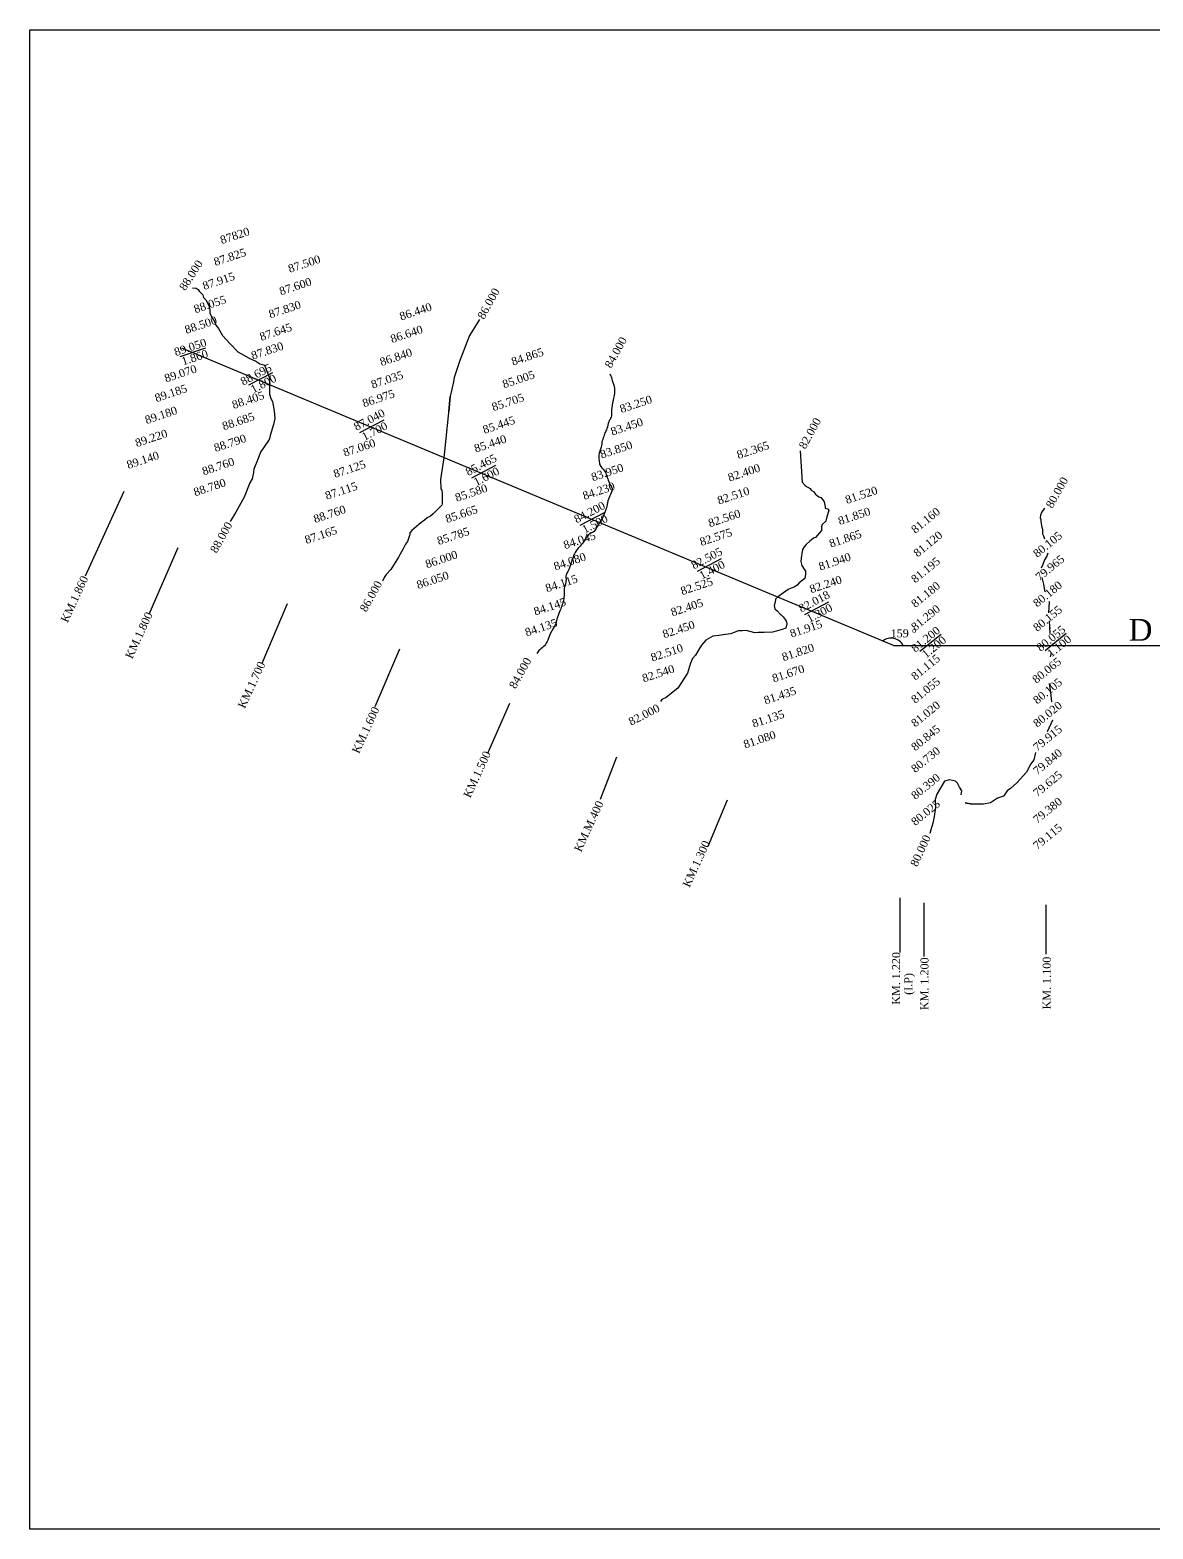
# Model space of a CAD drawing. Header units: millimetres. Extents: x 0 to 168, y 5 to 109.
# Drawn here: x 0.4 to 77.5, y 5.5 to 108.5 of the extents above; entities that cross this region are included whole.
import ezdxf

# ---------------------------------------------------------------- set-up
doc = ezdxf.new("R2010")
doc.units = ezdxf.units.MM
doc.header["$MEASUREMENT"] = 0
for name, color, linetype in [('CONTOUR', 31, 'Continuous'), ('CONTOURTEXT', 31, 'Continuous'), ('DWG. LINE', 1, 'Continuous'), ('TEXT', 7, 'Continuous')]:
    doc.layers.add(name, color=color, linetype=linetype)
doc.layers.add('TITLE', color=7, linetype='Continuous', lineweight=30)
doc.styles.get("Standard").update_dxf_attribs({"font": 'times.ttf', "height": 0.55})

msp = doc.modelspace()

# ---------------------------------------------------------------- linework, layer by layer
at = {"layer": 'CONTOUR'}
for p, q in [((11.52, 90.8), (11.77, 90.79)), ((11.77, 90.79), (11.91, 90.69)), ((11.91, 90.69), (11.97, 90.59)), ((11.97, 90.59), (12.1, 90.46)), ((12.1, 90.46), (12.23, 90.32)), ((12.23, 90.32), (12.28, 90.15)), ((12.28, 90.15), (12.43, 89.98)), ((12.43, 89.98), (12.63, 89.6)), ((12.63, 89.6), (12.7, 89.27)), ((12.7, 89.27), (12.72, 89.05)), ((12.72, 89.05), (13.05, 88.44)), ((31.24, 88.64), (30.54, 87.54)), ((13.05, 88.44), (13.12, 88.25)), ((13.12, 88.25), (13.31, 88.01)), ((13.31, 88.01), (13.59, 87.53)), ((13.59, 87.53), (14.11, 86.97)), ((14.11, 86.97), (14.64, 86.42)), ((30.54, 87.54), (29.89, 85.81)), ((14.64, 86.42), (15.4, 85.97)), ((15.4, 85.97), (15.86, 85.76)), ((15.86, 85.76), (16.14, 85.58)), ((16.14, 85.58), (16.47, 85.49)), ((29.89, 85.81), (29.49, 84.65)), ((16.47, 85.49), (16.52, 85.38)), ((16.52, 85.38), (16.7, 84.89)), ((16.7, 84.89), (16.75, 84.81)), ((16.75, 84.81), (16.81, 84.58)), ((16.81, 84.58), (16.81, 84.34)), ((29.49, 84.65), (29.44, 84.35)), ((16.81, 84.34), (16.81, 84.04)), ((16.81, 84.04), (16.81, 83.73)), ((16.81, 83.73), (16.81, 83.51)), ((16.81, 83.51), (16.91, 83.2)), ((29.44, 84.35), (29.23, 83.34)), ((16.91, 83.2), (17.02, 82.99)), ((17.02, 82.99), (17.12, 82.36)), ((29.23, 83.34), (28.78, 79.13)), ((29.23, 83.34), (29.12, 82.31)), ((29.12, 82.31), (29.23, 83.34)), ((17.08, 81.42), (16.85, 80.65)), ((17.18, 81.82), (17.08, 81.42)), ((17.12, 82.36), (17.18, 81.82)), ((16.8, 80.43), (16.7, 80.24)), ((16.85, 80.65), (16.8, 80.43)), ((16.19, 79.51), (16.03, 79.09)), ((16.7, 80.24), (16.19, 79.51)), ((53.26, 79.61), (53.41, 77.45)), ((15.74, 78.34), (15.7, 78.11)), ((16.03, 79.09), (15.74, 78.34)), ((28.78, 79.13), (28.56, 77.63)), ((15.46, 77.41), (15.07, 76.42)), ((15.61, 77.69), (15.46, 77.41)), ((15.7, 78.11), (15.61, 77.69)), ((28.56, 77.63), (28.59, 77)), ((53.41, 77.45), (53.6, 77.23)), ((15.07, 76.42), (14.49, 75.38)), ((28.59, 77), (28.64, 76.91)), ((28.64, 76.91), (28.68, 76.73)), ((28.68, 76.34), (28.66, 76.11)), ((28.68, 76.73), (28.68, 76.54)), ((28.68, 76.54), (28.68, 76.34)), ((53.6, 77.23), (53.74, 77.12)), ((53.74, 77.12), (53.94, 77.01)), ((53.94, 77.01), (54.02, 76.9)), ((54.02, 76.9), (54.18, 76.82)), ((54.18, 76.82), (54.31, 76.63)), ((54.31, 76.63), (54.55, 76.45)), ((54.55, 76.45), (54.68, 76.39)), ((54.68, 76.39), (54.82, 76.23)), ((14.49, 75.38), (14.11, 74.75)), ((28.06, 75.28), (27.87, 75.12)), ((28.64, 75.86), (28.06, 75.28)), ((28.66, 75.97), (28.64, 75.86)), ((28.66, 76.11), (28.66, 75.97)), ((54.82, 76.23), (54.92, 76.09)), ((54.92, 76.09), (54.98, 75.76)), ((54.98, 75.76), (54.98, 75.67)), ((54.98, 75.67), (55.16, 75.63)), ((55.24, 75.5), (55.09, 75.07)), ((55.16, 75.63), (55.24, 75.5)), ((69.85, 75.37), (69.77, 75.19)), ((70.06, 75.67), (69.85, 75.37)), ((26.76, 74.3), (26.58, 74.12)), ((27.2, 74.65), (26.76, 74.3)), ((27.45, 74.83), (27.2, 74.65)), ((27.65, 74.99), (27.45, 74.83)), ((27.87, 75.12), (27.65, 74.99)), ((54.78, 74.54), (54.73, 74.38)), ((54.73, 74.38), (54.73, 74.12)), ((55.02, 74.78), (54.78, 74.54)), ((55.09, 75.07), (55.02, 74.78)), ((69.77, 75.19), (69.75, 75)), ((69.75, 75), (69.79, 74.89)), ((69.79, 74.89), (69.79, 74.75)), ((69.79, 74.75), (69.84, 74.47)), ((69.84, 74.47), (69.86, 74.37)), ((69.86, 74.37), (69.92, 74.23)), ((69.92, 74.23), (69.92, 74.03)), ((26.15, 73.2), (26, 72.88)), ((26.28, 73.38), (26.15, 73.2)), ((26.45, 73.86), (26.28, 73.38)), ((26.46, 73.98), (26.45, 73.86)), ((26.58, 74.12), (26.46, 73.98)), ((53.92, 73.39), (53.68, 73.16)), ((54.18, 73.6), (53.92, 73.39)), ((54.32, 73.65), (54.18, 73.6)), ((54.73, 74.12), (54.32, 73.65)), ((69.92, 74.03), (69.92, 73.9)), ((69.92, 73.9), (69.98, 73.76)), ((69.98, 73.76), (70.05, 73.55)), ((70.11, 73.38), (70.15, 73.33)), ((25.66, 72.29), (25.14, 71.46)), ((26, 72.88), (25.66, 72.29)), ((53.35, 72.44), (53.3, 72)), ((53.38, 72.53), (53.35, 72.44)), ((53.42, 72.82), (53.38, 72.53)), ((53.54, 73), (53.42, 72.82)), ((53.68, 73.16), (53.54, 73)), ((70.22, 72.36), (70.04, 72.11)), ((70.27, 72.58), (70.22, 72.36)), ((24.83, 71.11), (24.69, 70.9)), ((25.14, 71.46), (24.83, 71.11)), ((53.3, 72), (53.37, 71.73)), ((53.37, 71.73), (53.55, 71.47)), ((53.55, 71.47), (53.62, 71.34)), ((53.62, 71.13), (53.59, 70.82)), ((53.62, 71.34), (53.62, 71.13)), ((69.93, 71.8), (69.83, 71.53)), ((70.04, 72.11), (69.93, 71.8)), ((24.69, 70.9), (24.56, 70.64)), ((52.64, 70.16), (52.44, 70.07)), ((52.89, 70.26), (52.64, 70.16)), ((53.06, 70.37), (52.89, 70.26)), ((53.19, 70.53), (53.06, 70.37)), ((53.59, 70.82), (53.19, 70.53)), ((69.86, 70.89), (69.99, 70.44)), ((69.99, 70.44), (70.03, 70.14)), ((70.03, 70.14), (70.08, 69.91)), ((51.54, 69.21), (51.48, 68.97)), ((51.58, 69.4), (51.54, 69.21)), ((51.77, 69.6), (51.58, 69.4)), ((51.97, 69.73), (51.77, 69.6)), ((52.27, 69.96), (51.97, 69.73)), ((52.44, 70.07), (52.27, 69.96)), ((70.08, 69.91), (70.08, 69.91)), ((70.36, 69.25), (70.33, 68.46)), ((51.48, 68.97), (51.53, 68.74)), ((51.53, 68.74), (51.68, 68.6)), ((51.68, 68.6), (51.89, 68.38)), ((51.89, 68.38), (51.96, 68.31)), ((51.95, 68.33), (52.1, 68.19)), ((52.1, 68.19), (52.3, 67.91)), ((48.49, 67.03), (48.13, 66.98)), ((49.01, 67.23), (48.49, 67.03)), ((49.28, 67.24), (49.01, 67.23)), ((49.55, 67.25), (49.28, 67.24)), ((50.15, 67.09), (49.55, 67.25)), ((50.37, 67.11), (50.15, 67.09)), ((50.78, 67.12), (50.37, 67.11)), ((51.36, 67.15), (50.78, 67.12)), ((51.71, 67.23), (51.36, 67.15)), ((52.03, 67.33), (51.71, 67.23)), ((52.27, 67.42), (52.03, 67.33)), ((52.34, 67.72), (52.27, 67.42)), ((52.3, 67.91), (52.34, 67.72)), ((70.38, 67.92), (70.42, 67.06)), ((70.4, 67.57), (70.42, 67.38)), ((70.41, 67.26), (70.41, 67.26)), ((70.41, 67.26), (70.41, 67.26)), ((46.48, 66.24), (46.3, 65.94)), ((46.78, 66.59), (46.48, 66.24)), ((47.26, 66.87), (46.78, 66.59)), ((47.68, 66.91), (47.26, 66.87)), ((48.13, 66.98), (47.68, 66.91)), ((45.73, 65.01), (45.53, 64.33)), ((45.87, 65.34), (45.73, 65.01)), ((46.07, 65.57), (45.87, 65.34)), ((46.3, 65.94), (46.07, 65.57)), ((70.42, 65.15), (70.42, 65.15)), ((70.42, 65.15), (70.42, 65.15)), ((70.5, 65.72), (70.44, 65.45)), ((70.44, 65.45), (70.44, 65.45)), ((45.53, 64.33), (44.87, 63.28)), ((44.87, 63.28), (44.32, 62.85)), ((70.38, 63.61), (70.47, 63)), ((70.47, 63), (70.52, 62.35)), ((43.76, 62.52), (43.68, 62.38)), ((44.06, 62.66), (43.76, 62.52)), ((44.32, 62.85), (44.06, 62.66)), ((70.52, 62.35), (70.52, 62.35)), ((70.55, 62.05), (70.55, 62.05)), ((70.61, 61.1), (70.23, 60.3)), ((70.61, 61.1), (70.61, 61.1)), ((70.23, 60.3), (70.23, 60.3)), ((69.43, 58.87), (69.31, 58.37)), ((69.11, 58.08), (68.81, 57.52)), ((69.31, 58.37), (69.11, 58.08)), ((63.17, 56.9), (62.65, 56)), ((63.52, 56.99), (63.17, 56.9)), ((63.94, 56.9), (63.52, 56.99)), ((64.08, 56.75), (63.94, 56.9)), ((64.2, 56.49), (64.08, 56.75)), ((68.16, 56.78), (67.71, 56.4)), ((68.81, 57.52), (68.16, 56.78)), ((62.65, 56), (62.55, 55.63)), ((64.36, 56.23), (64.2, 56.49)), ((64.32, 55.95), (64.36, 56.23)), ((66.83, 55.72), (66.33, 55.41)), ((67.23, 55.87), (66.83, 55.72)), ((67.48, 56.24), (67.23, 55.87)), ((67.71, 56.4), (67.48, 56.24)), ((62.57, 55.1), (62.48, 54.48)), ((62.55, 55.63), (62.57, 55.1)), ((65.07, 55.31), (64.6, 55.41)), ((64.6, 55.41), (65.07, 55.31)), ((65.85, 55.31), (65.07, 55.31)), ((66.33, 55.41), (65.85, 55.31)), ((62.37, 54.01), (62.24, 53.56)), ((62.48, 54.48), (62.37, 54.01)), ((62.24, 53.56), (62.17, 53.29))]:
    msp.add_line(p, q, dxfattribs=at)
at = {"layer": 'CONTOUR', "ltscale": 4}
msp.add_spline([(40.18, 84.89), (40.31, 84.64), (40.34, 84.44), (40.45, 84.19), (40.5, 83.57), (40.3, 82.25), (40.28, 81.93), (40.11, 81.61), (39.99, 81.13), (39.85, 80.84), (39.8, 80.68), (39.67, 80.3), (39.6, 79.86), (39.43, 79.31), (39.45, 78.94), (39.51, 78.64), (39.8, 78.26), (40.11, 77.48), (40.22, 77.26), (40.31, 77.12), (40.09, 76.29), (39.98, 75.79), (39.85, 75.39), (39.61, 74.88), (39.41, 74.54), (39.24, 74.27), (39.04, 74.01), (38.94, 73.97), (38.28, 73.21), (38.02, 72.92), (37.75, 72.52), (37.7, 72.38), (37.55, 71.98), (37.47, 71.71), (37.36, 71.41), (37.16, 70.97), (37.18, 70.79), (37.05, 70.1), (37.05, 69.77), (37, 69.33), (36.74, 68.55), (36.55, 68.03), (36.47, 67.72), (36.11, 67.08), (35.92, 66.6), (35.69, 66.21), (35.37, 65.93), (35.17, 65.67)], degree=3, dxfattribs=at)
at = {"layer": 'DWG. LINE'}
for p, q in [((59.68, 66.23), (10.79, 86.67)), ((6.8, 76.8), (4.14, 70.98)), ((8.54, 68.37), (10.53, 72.96)), ((16.31, 65.02), (18.04, 69.12)), ((24.07, 62.02), (25.76, 65.99)), ((59.68, 66.23), (91.18, 66.23)), ((31.81, 58.82), (33.31, 62.26)), ((39.55, 55.65), (40.67, 58.57)), ((46.94, 52.42), (48.27, 55.61)), ((60.13, 45.12), (60.13, 48.88)), ((61.75, 48.53), (61.75, 44.84)), ((70.14, 48.39), (70.14, 45))]:
    msp.add_line(p, q, dxfattribs=at)
msp.add_arc((59.49, 65.75), 0.976, 29.5282, 125.2466, dxfattribs=at)
at = {"layer": 'TITLE'}
msp.add_lwpolyline([(0.35, 108.54), (168.47, 108.54), (168.47, 5.49), (0.35, 5.49)], close=True, dxfattribs=at)

# ---------------------------------------------------------------- texts
at = {"layer": 'CONTOURTEXT'}
for s, rotation, p in [('88.000', 57.0866, (11.02, 90.57)), ('86.000', 60.9071, (31.54, 88.6)), ('84.000', 60.9071, (40.28, 85.24)), ('82.000', 60.9071, (53.62, 79.68)), ('80.000', 60.9071, (70.59, 75.61)), ('88.000', 60.7502, (13.17, 72.53)), ('86.000', 60.7502, (23.46, 68.48)), ('84.000', 60.7502, (33.71, 63.2)), ('82.000', 27.0798, (41.65, 60.7)), ('80.000', 65.2163, (61.3, 50.97))]:
    msp.add_text(s, height=0.55, rotation=rotation, dxfattribs=at).set_placement(p)
at = {"layer": 'TEXT'}
for s, rotation, p in [('87820', 18.4477, (13.53, 93.81)), ('87.825', 18.4477, (13.09, 92.31)), ('87.500', 18.4477, (18.2, 91.84)), ('87.915', 18.4477, (12.32, 90.66)), ('87.600', 18.4477, (17.59, 90.29)), ('88.055', 18.4477, (11.72, 89.06)), ('87.830', 18.4477, (16.86, 88.71)), ('86.440', 18.4477, (25.85, 88.56)), ('88.500', 18.4477, (11.09, 87.64)), ('87.645', 18.4477, (16.24, 87.16)), ('86.640', 18.4477, (25.23, 87.01)), ('89.050', 18.4477, (10.37, 86.11)), ('%%O1.860', 18.4477, (10.87, 85.47)), ('87.830', 18.4477, (15.66, 85.87)), ('86.840', 18.4477, (24.5, 85.43)), ('84.865', 18.4477, (33.53, 85.46)), ('88.695', 27.801, (15, 84.08)), ('89.070', 18.4477, (9.7, 84.3)), ('%%O1.800', 27.5816, (15.69, 83.55)), ('87.035', 18.4477, (23.89, 83.88)), ('85.005', 18.4477, (32.92, 83.9)), ('89.185', 18.4477, (9.04, 82.95)), ('88.405', 18.4477, (14.34, 82.48)), ('86.975', 18.4477, (23.3, 82.59)), ('85.705', 18.4477, (32.19, 82.33)), ('89.180', 18.4477, (8.36, 81.44)), ('87.040', 27.5816, (22.78, 80.97)), ('83.250', 18.4477, (40.98, 82.2)), ('88.685', 18.4477, (13.67, 81.02)), ('%%O1.700', 27.5816, (23.33, 80.28)), ('85.445', 18.4477, (31.57, 80.77)), ('83.450', 18.4477, (40.36, 80.65)), ('89.220', 18.4477, (7.69, 79.86)), ('88.790', 18.4477, (13.1, 79.52)), ('87.060', 18.4477, (21.98, 79.2)), ('85.440', 18.4477, (30.98, 79.48)), ('89.140', 18.4477, (7.11, 78.35)), ('85.465', 27.5816, (30.46, 77.87)), ('83.850', 18.4477, (39.63, 79.07)), ('82.365', 18.4477, (49.02, 79.04)), ('88.760', 18.4477, (12.29, 77.92)), ('87.125', 18.4477, (21.31, 77.74)), ('%%O1.600', 27.5816, (31.01, 77.17)), ('83.950', 18.4477, (39.02, 77.51)), ('82.400', 18.4477, (48.41, 77.49)), ('88.780', 18.4477, (11.7, 76.48)), ('87.115', 18.4477, (20.74, 76.24)), ('85.580', 18.4477, (29.67, 76.1)), ('84.230', 18.4477, (38.43, 76.23)), ('82.510', 18.4477, (47.68, 75.91)), ('81.520', 18.4477, (56.47, 75.95)), ('88.760', 18.4477, (19.94, 74.64)), ('85.665', 18.4477, (29, 74.64)), ('84.200', 27.5816, (37.91, 74.61)), ('%%O1.500', 27.5816, (38.46, 73.91)), ('82.560', 18.4477, (47.06, 74.35)), ('81.850', 18.4477, (55.98, 74.5)), ('81.160', 39.2021, (61.17, 73.89)), ('87.165', 18.4477, (19.34, 73.2)), ('85.785', 18.4477, (28.43, 73.13)), ('82.575', 18.4477, (46.48, 73.06)), ('84.045', 18.4477, (37.11, 72.84)), ('81.865', 18.4477, (55.37, 72.95)), ('81.120', 39.2021, (61.33, 72.27)), ('80.105', 39.2021, (69.55, 72.24)), ('86.000', 18.4477, (27.62, 71.53)), ('84.080', 18.4477, (36.44, 71.38)), ('82.505', 27.5816, (45.96, 71.45)), ('%%O1.400', 27.5816, (46.51, 70.75)), ('81.940', 18.4477, (54.64, 71.37)), ('81.195', 39.2021, (61.17, 70.48)), ('79.965', 39.2021, (69.71, 70.63)), ('86.050', 18.4477, (27.02, 70.1)), ('KM.1.860', 65.2163, (2.94, 67.75)), ('84.115', 18.4477, (35.87, 69.87)), ('82.525', 18.4477, (45.16, 69.68)), ('82.240', 18.4477, (54.02, 69.81)), ('81.180', 39.2021, (61.17, 68.79)), ('80.180', 39.2021, (69.55, 68.83)), ('84.145', 18.4477, (35.07, 68.28)), ('82.405', 18.4477, (44.49, 68.22)), ('82.018', 27.5816, (53.34, 68.48)), ('%%O1.300', 27.5816, (53.89, 67.78)), ('KM.1.800', 65.2163, (7.37, 65.26)), ('84.135', 18.4477, (34.47, 66.84)), ('81.290', 39.2021, (61.17, 67.2)), ('80.155', 39.2021, (69.55, 67.15)), ('82.450', 18.4477, (43.92, 66.71)), ('81.915', 18.4477, (52.67, 66.76)), ('81.200', 39.2021, (61.17, 65.72)), ('%%O1.200', 39.2021, (61.91, 65.32)), ('80.055', 39.2021, (69.78, 65.78)), ('%%O1.100', 39.2021, (70.51, 65.38)), ('82.510', 18.4477, (43.11, 65.11)), ('81.820', 18.4477, (52.12, 65.14)), ('KM.1.700', 65.2163, (15.11, 61.85)), ('81.115', 39.2021, (61.17, 63.8)), ('80.065', 39.2021, (69.49, 63.58)), ('82.540', 18.4477, (42.52, 63.68)), ('81.670', 18.4477, (51.45, 63.68)), ('81.055', 39.2021, (61.17, 62.21)), ('80.105', 39.2021, (69.55, 62.16)), ('81.435', 18.4477, (50.88, 62.17)), ('KM.1.600', 65.2163, (22.95, 58.75)), ('81.020', 39.2021, (61.17, 60.58)), ('80.020', 39.2021, (69.55, 60.57)), ('81.135', 18.4477, (50.07, 60.57)), ('81.080', 18.4477, (49.48, 59.14)), ('80.845', 39.2021, (61.17, 58.94)), ('79.915', 39.2021, (69.55, 58.93)), ('KM.1.500', 65.2163, (30.6, 55.7)), ('80.730', 39.2021, (61.17, 57.44)), ('79.840', 39.2021, (69.55, 57.3)), ('80.390', 39.2021, (61.17, 55.6)), ('79.625', 39.2021, (69.55, 55.79)), ('79.380', 39.2021, (69.55, 53.96)), ('KM.M.400', 65.2163, (38.21, 51.99)), ('80.025', 39.2021, (61.17, 53.8)), ('79.115', 39.2021, (69.55, 52.16)), ('KM.1.300', 65.2163, (45.66, 49.55)), ('KM. 1.220', 90, (60.13, 41.53)), ('KM. 1.200', 90, (62.08, 41.16)), ('KM. 1.100', 90, (70.48, 41.21)), ('(I.P)', 90, (60.97, 42.21))]:
    msp.add_text(s, height=0.55, rotation=rotation, dxfattribs=at).set_placement(p)
for s, height, p in [('D', 1.5, (75.83, 66.55)), ('159 %%D', 0.55, (59.48, 66.79))]:
    msp.add_text(s, height=height, dxfattribs=at).set_placement(p)

doc.saveas('drawing.dxf')
